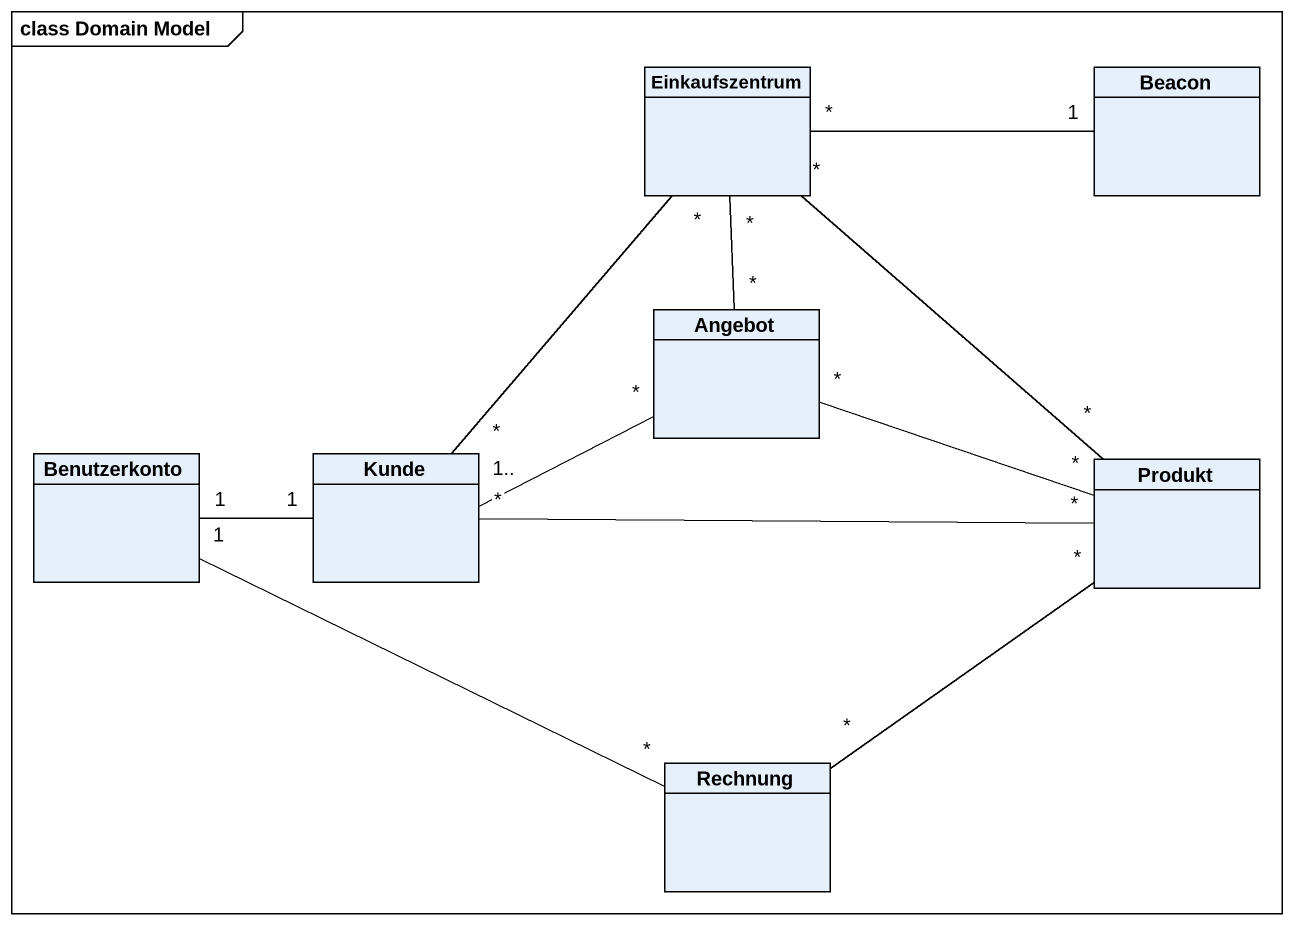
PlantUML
@startuml
mainframe class Domain Model
hide circle
hide empty members
class Einkaufszentrum
class Beacon
class Angebot
class Benutzerkonto
class Kunde
class Produkt
class Rechnung
Einkaufszentrum "*" -right- "1" Beacon
Einkaufszentrum "*" -- "*" Angebot
Einkaufszentrum "*" -- "*" Kunde
Einkaufszentrum "*" -- "*" Produkt
Angebot "*" -left- "1.." Kunde
Benutzerkonto "1" -right- "1" Kunde
Benutzerkonto "1" -right- "*" Rechnung
Produkt "*" -left- "*" Angebot
Produkt "*" -left- "*" Kunde
Rechnung "*" -up- "*" Produkt
@enduml
